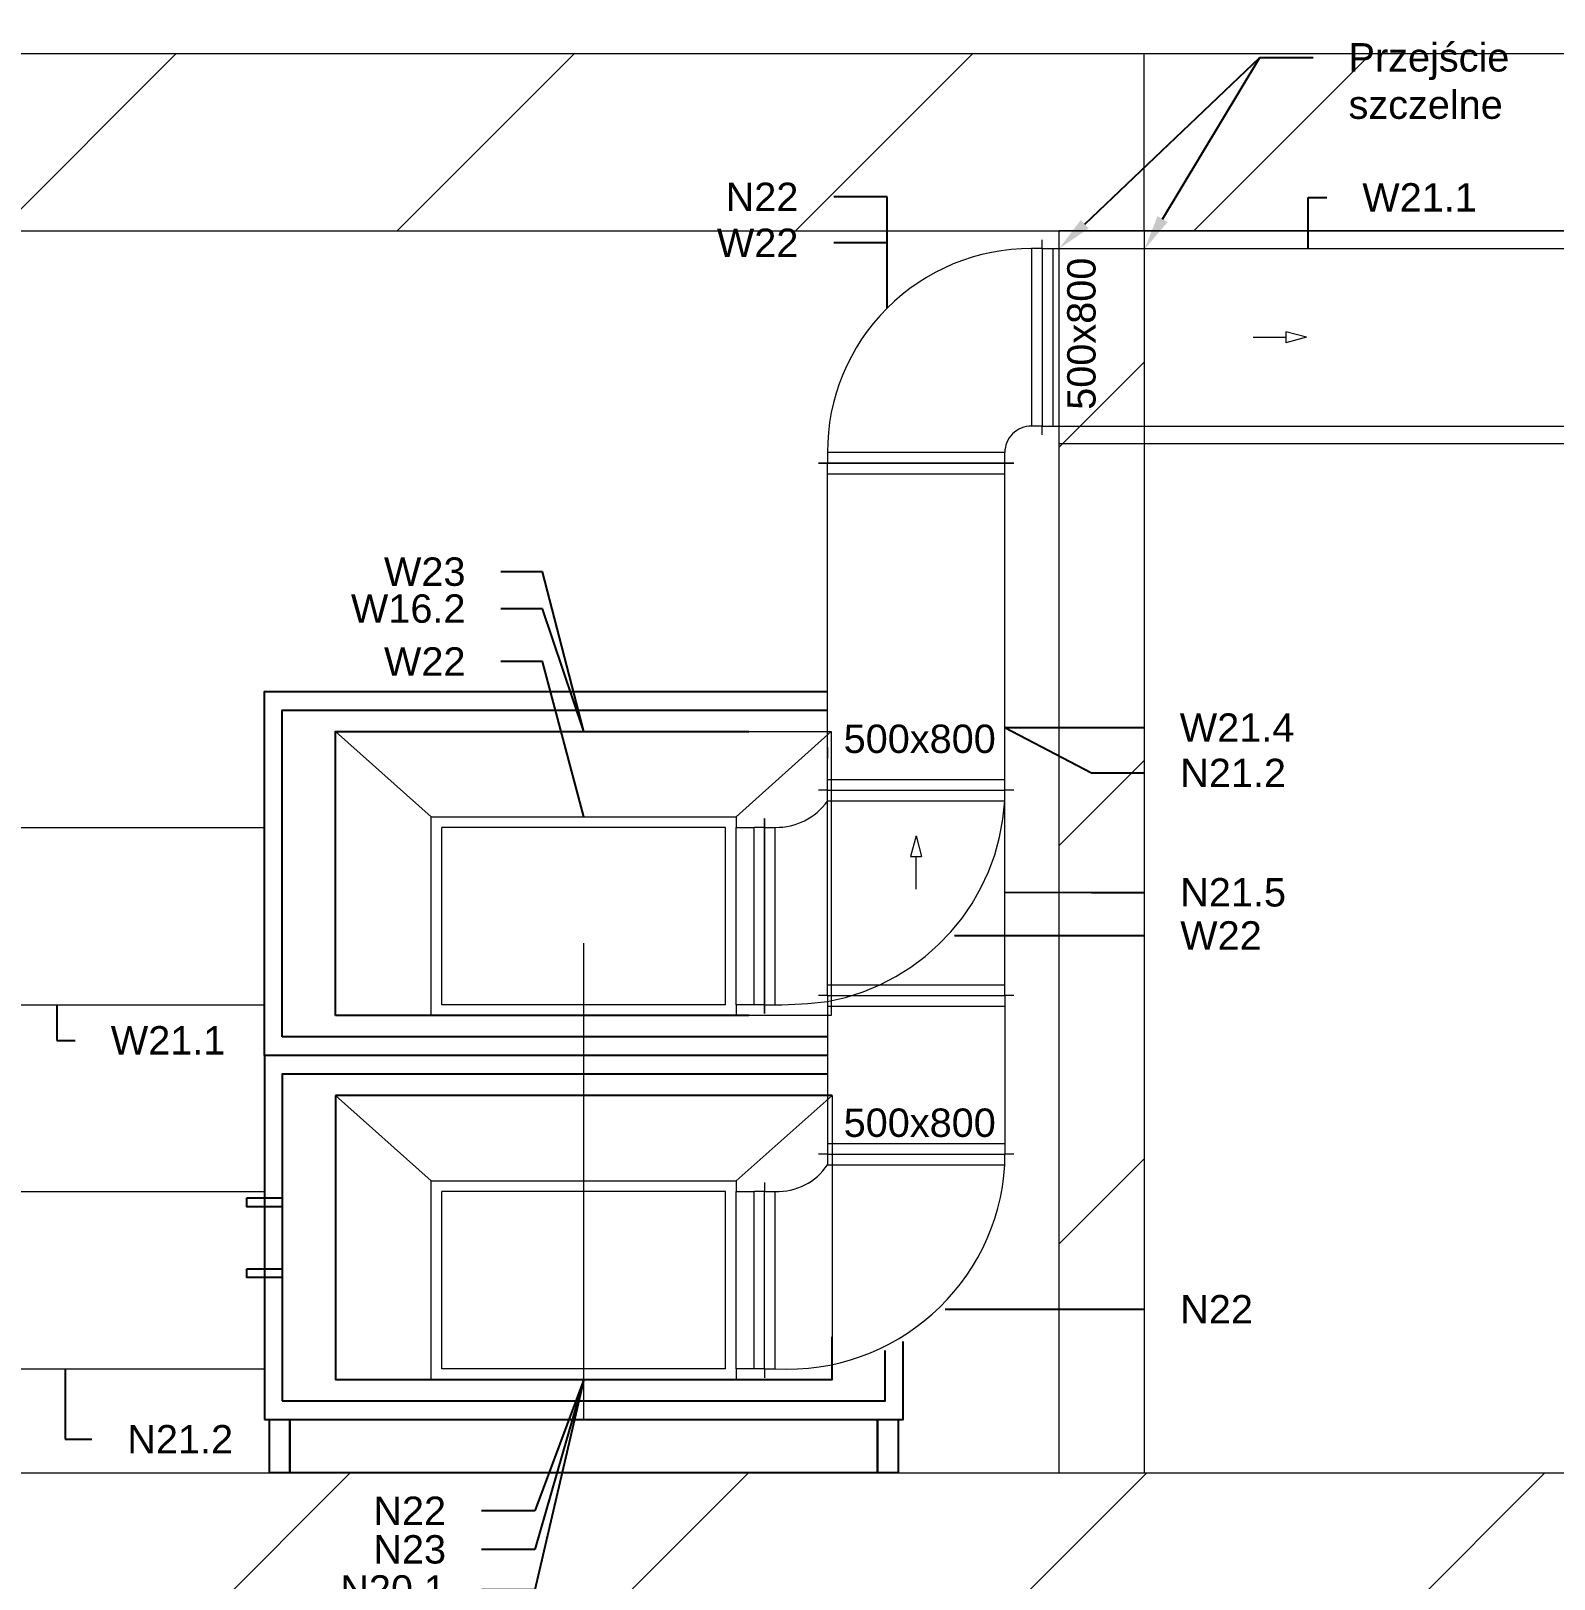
# Model space of a CAD drawing. Header units: millimetres. Extents: x 59762 to 60194, y -87842 to -87548.
# Drawn here: x 60066.226 to 60070.519, y -87744.569 to -87740.206 of the extents above; entities that cross this region are included whole.
import ezdxf
from ezdxf import colors
from ezdxf.entities.mleader import LeaderData, LeaderLine
from ezdxf.math import Vec2, Vec3

# ---------------------------------------------------------------- set-up
doc = ezdxf.new("R2010")
doc.units = ezdxf.units.MM
doc.linetypes.add('ACAD_ISO02W100', pattern=[15, 12, -3])
doc.linetypes.add('JIS_02_1.2', pattern=[2.5, 1.25, -1.25])
for name, color, linetype in [('FLECAD1', 7, 'Continuous'), ('FLECAD2', 7, 'Continuous'), ('FLECAD3', 7, 'Continuous'), ('FLECAD4', 7, 'Continuous')]:
    doc.layers.add(name, color=color, linetype=linetype)
for name, color, linetype, lineweight in [('kanały', 7, 'Continuous', 20), ('nawi. strzałki', 150, 'Continuous', 20), ('wymiary', 7, 'Continuous', 13)]:
    doc.layers.add(name, color=color, linetype=linetype, lineweight=lineweight)
doc.layers.add('osie', color=7, linetype='JIS_02_1.2', lineweight=5, transparency=0.7)
doc.layers.add('podkład', color=7, linetype='Continuous', lineweight=13, transparency=0.7)
doc.styles.add('styl1', font='arial.ttf', dxfattribs={"height": 0.08})

# ---------------------------------------------------------------- blocks, each defined once
blk = doc.blocks.new('_None')

msp = doc.modelspace()

# ---------------------------------------------------------------- hatches: boundary and pattern name
at = {"layer": 'podkład'}
h = msp.add_hatch(dxfattribs=at)
h.set_pattern_fill('ANSI31', color=256, scale=0.25)
h.set_pattern_definition([(45, (57055.1895, -93764.5918), (-0.56126601, 0.56126601), [])])
h.paths.add_polyline_path([(60093.474249, -87740.269497), (60062.774249, -87740.269497), (60062.774249, -87760.769497), (60063.124249, -87760.769497), (60063.124249, -87756.769497), (60093.124249, -87756.769497), (60093.124249, -87760.769497), (60093.474249, -87760.769497)])
h.paths.add_polyline_path([(60063.124249, -87744.769497), (60093.124249, -87744.769497), (60093.124249, -87748.269497), (60063.124249, -87748.269497)], flags=16)
h.paths.add_polyline_path([(60063.124249, -87744.269497), (60063.124249, -87740.769497), (60093.124249, -87740.769497), (60093.124249, -87744.269497)], flags=16)
h.paths.add_polyline_path([(60063.124249, -87748.769497), (60093.124249, -87748.769497), (60093.124249, -87752.269497), (60063.124249, -87752.269497)], flags=16)
h.paths.add_polyline_path([(60063.124249, -87752.769497), (60093.124249, -87752.769497), (60093.124249, -87752.869497), (60093.124249, -87756.269497), (60063.124249, -87756.269497), (60063.124249, -87752.869497)], flags=16)
h.paths.add_polyline_path([(60063.624249, -87753.169497), (60074.124249, -87753.169497), (60074.124249, -87755.669497), (60063.624249, -87755.669497)], flags=0)
h.paths.add_polyline_path([(60082.124249, -87753.169497), (60092.624249, -87753.169497), (60092.624249, -87755.669497), (60082.124249, -87755.669497)], flags=0)
h.paths.add_polyline_path([(60081.364249, -87752.869497), (60081.124249, -87752.869497), (60081.124249, -87756.269497), (60081.364249, -87756.269497)], flags=0)
h.paths.add_polyline_path([(60075.124249, -87752.869497), (60074.884249, -87752.869497), (60074.884249, -87756.269497), (60075.124249, -87756.269497)], flags=0)
h = msp.add_hatch(dxfattribs=at)
h.set_pattern_fill('ANSI31', color=256, scale=0.25)
h.set_pattern_definition([(45, (38.14426, 0), (-0.5612660076, 0.5612660076), [])])
edge = h.paths.add_edge_path()
edge.add_line((60069.124249, -87744.269497), (60069.124249, -87740.769497))
edge.add_line((60069.364249, -87740.769497), (60069.364249, -87744.269497))

# ---------------------------------------------------------------- linework, layer by layer
at = {"layer": 'FLECAD1', "linetype": 'Continuous'}
for points in [[(60066.884249, -87743.093497, 0), (60066.884249, -87742.067497, 0), (60068.471249, -87742.067497, 0)], [(60068.471249, -87743.093497, 0), (60066.884249, -87743.093497, 0), (60066.884249, -87744.119497, 0)], [(60066.884249, -87744.119497, 0), (60068.684249, -87744.119497, 0), (60068.684249, -87743.899434, 0)], [(60066.956249, -87744.269497, 0), (60066.898249, -87744.269497, 0), (60066.898249, -87744.119497, 0), (60066.956249, -87744.119497, 0), (60066.956249, -87744.269497, 0)], [(60068.612249, -87744.269497, 0), (60066.956249, -87744.269497, 0), (60066.956249, -87744.119497, 0), (60068.612249, -87744.119497, 0), (60068.612249, -87744.269497, 0)], [(60068.670249, -87744.269497, 0), (60068.612249, -87744.269497, 0), (60068.612249, -87744.119497, 0), (60068.670249, -87744.119497, 0), (60068.670249, -87744.269497, 0)], [(60068.612249, -87744.119497, 0), (60068.612249, -87744.269497, 0), (60068.612249, -87744.119497, 0), (60068.612249, -87744.119497, 0), (60068.612249, -87744.119497, 0)]]:
    msp.add_polyline3d(points, dxfattribs=at)
at = {"layer": 'FLECAD2', "linetype": 'Continuous'}
for points in [[(60066.934249, -87743.040497, 0), (60066.934249, -87742.120497, 0), (60068.471249, -87742.120497, 0)], [(60066.934249, -87743.040497, 0), (60066.934249, -87742.120497, 0), (60068.471249, -87742.120497, 0)], [(60068.249249, -87742.980497, 0), (60067.084249, -87742.980497, 0)], [(60068.249249, -87742.980497, 0), (60067.084249, -87742.980497, 0)], [(60068.471249, -87743.040497, 0), (60066.934249, -87743.040497, 0)], [(60068.471249, -87743.040497, 0), (60066.934249, -87743.040497, 0)], [(60068.471249, -87743.146497, 0), (60066.934249, -87743.146497, 0), (60066.934249, -87744.066497, 0)], [(60068.471249, -87743.146497, 0), (60066.934249, -87743.146497, 0), (60066.934249, -87744.066497, 0)], [(60066.934249, -87744.066497, 0), (60068.634249, -87744.066497, 0), (60068.634249, -87743.925149, 0)], [(60066.934249, -87744.066497, 0), (60068.634249, -87744.066497, 0), (60068.634249, -87743.925149, 0)]]:
    msp.add_polyline3d(points, dxfattribs=at)
at = {"layer": 'FLECAD3', "linetype": 'Continuous'}
for points in [[(60067.084249, -87742.980497, 0), (60067.084249, -87742.180497, 0), (60068.249249, -87742.180497, 0)], [(60068.484249, -87743.206497, 0), (60067.084249, -87743.206497, 0)], [(60067.084249, -87743.206497, 0), (60067.084249, -87744.006497, 0), (60068.484249, -87744.006497, 0), (60068.484249, -87743.886433, 0)]]:
    msp.add_polyline3d(points, dxfattribs=at)
at = {"layer": 'FLECAD4', "linetype": 'Continuous'}
for points in [[(60066.834249, -87743.494497, 0), (60066.934249, -87743.494497, 0), (60066.934249, -87743.495497, 0), (60066.934249, -87743.496497, 0), (60066.934249, -87743.499497, 0), (60066.934249, -87743.503497, 0), (60066.934249, -87743.506497, 0), (60066.934249, -87743.510497, 0), (60066.934249, -87743.514497, 0), (60066.934249, -87743.517497, 0), (60066.934249, -87743.518497, 0), (60066.934249, -87743.519497, 0), (60066.834249, -87743.519497, 0), (60066.834249, -87743.518497, 0), (60066.834249, -87743.517497, 0), (60066.834249, -87743.514497, 0), (60066.834249, -87743.510497, 0), (60066.834249, -87743.506497, 0), (60066.834249, -87743.503497, 0), (60066.834249, -87743.499497, 0), (60066.834249, -87743.496497, 0), (60066.834249, -87743.495497, 0), (60066.834249, -87743.494497, 0)], [(60066.834249, -87743.519497, 0), (60066.834249, -87743.518497, 0), (60066.834249, -87743.517497, 0), (60066.834249, -87743.514497, 0), (60066.834249, -87743.510497, 0), (60066.834249, -87743.506497, 0), (60066.834249, -87743.503497, 0), (60066.834249, -87743.499497, 0), (60066.834249, -87743.496497, 0), (60066.834249, -87743.495497, 0), (60066.834249, -87743.494497, 0)], [(60066.834249, -87743.519497, 0), (60066.834249, -87743.518497, 0), (60066.834249, -87743.517497, 0), (60066.834249, -87743.514497, 0), (60066.834249, -87743.510497, 0), (60066.834249, -87743.506497, 0), (60066.834249, -87743.503497, 0), (60066.834249, -87743.499497, 0), (60066.834249, -87743.496497, 0), (60066.834249, -87743.495497, 0), (60066.834249, -87743.494497, 0)], [(60066.834249, -87743.519497, 0), (60066.834249, -87743.518497, 0), (60066.834249, -87743.517497, 0), (60066.834249, -87743.514497, 0), (60066.834249, -87743.510497, 0), (60066.834249, -87743.506497, 0), (60066.834249, -87743.503497, 0), (60066.834249, -87743.499497, 0), (60066.834249, -87743.496497, 0), (60066.834249, -87743.495497, 0), (60066.834249, -87743.494497, 0)], [(60066.834249, -87743.519497, 0), (60066.834249, -87743.518497, 0), (60066.834249, -87743.517497, 0), (60066.834249, -87743.514497, 0), (60066.834249, -87743.510497, 0), (60066.834249, -87743.506497, 0), (60066.834249, -87743.503497, 0), (60066.834249, -87743.499497, 0), (60066.834249, -87743.496497, 0), (60066.834249, -87743.495497, 0), (60066.834249, -87743.494497, 0)], [(60066.834249, -87743.519497, 0), (60066.834249, -87743.518497, 0), (60066.834249, -87743.517497, 0), (60066.834249, -87743.514497, 0), (60066.834249, -87743.510497, 0), (60066.834249, -87743.506497, 0), (60066.834249, -87743.503497, 0), (60066.834249, -87743.499497, 0), (60066.834249, -87743.496497, 0), (60066.834249, -87743.495497, 0), (60066.834249, -87743.494497, 0)], [(60066.834249, -87743.519497, 0), (60066.834249, -87743.518497, 0), (60066.834249, -87743.517497, 0), (60066.834249, -87743.514497, 0), (60066.834249, -87743.510497, 0), (60066.834249, -87743.506497, 0), (60066.834249, -87743.503497, 0), (60066.834249, -87743.499497, 0), (60066.834249, -87743.496497, 0), (60066.834249, -87743.495497, 0), (60066.834249, -87743.494497, 0)], [(60066.834249, -87743.519497, 0), (60066.834249, -87743.518497, 0), (60066.834249, -87743.517497, 0), (60066.834249, -87743.514497, 0), (60066.834249, -87743.510497, 0), (60066.834249, -87743.506497, 0), (60066.834249, -87743.503497, 0), (60066.834249, -87743.499497, 0), (60066.834249, -87743.496497, 0), (60066.834249, -87743.495497, 0), (60066.834249, -87743.494497, 0)], [(60066.834249, -87743.519497, 0), (60066.834249, -87743.518497, 0), (60066.834249, -87743.517497, 0), (60066.834249, -87743.514497, 0), (60066.834249, -87743.510497, 0), (60066.834249, -87743.506497, 0), (60066.834249, -87743.503497, 0), (60066.834249, -87743.499497, 0), (60066.834249, -87743.496497, 0), (60066.834249, -87743.495497, 0), (60066.834249, -87743.494497, 0)], [(60066.834249, -87743.519497, 0), (60066.834249, -87743.518497, 0), (60066.834249, -87743.517497, 0), (60066.834249, -87743.514497, 0), (60066.834249, -87743.510497, 0), (60066.834249, -87743.506497, 0), (60066.834249, -87743.503497, 0), (60066.834249, -87743.499497, 0), (60066.834249, -87743.496497, 0), (60066.834249, -87743.495497, 0), (60066.834249, -87743.494497, 0)], [(60066.934249, -87743.494497, 0), (60066.934249, -87743.495497, 0), (60066.934249, -87743.496497, 0), (60066.934249, -87743.499497, 0), (60066.934249, -87743.503497, 0), (60066.934249, -87743.506497, 0), (60066.934249, -87743.510497, 0), (60066.934249, -87743.514497, 0), (60066.934249, -87743.517497, 0), (60066.934249, -87743.518497, 0), (60066.934249, -87743.519497, 0)], [(60066.934249, -87743.494497, 0), (60066.934249, -87743.495497, 0), (60066.934249, -87743.496497, 0), (60066.934249, -87743.499497, 0), (60066.934249, -87743.503497, 0), (60066.934249, -87743.506497, 0), (60066.934249, -87743.510497, 0), (60066.934249, -87743.514497, 0), (60066.934249, -87743.517497, 0), (60066.934249, -87743.518497, 0), (60066.934249, -87743.519497, 0)], [(60066.934249, -87743.494497, 0), (60066.934249, -87743.495497, 0), (60066.934249, -87743.496497, 0), (60066.934249, -87743.499497, 0), (60066.934249, -87743.503497, 0), (60066.934249, -87743.506497, 0), (60066.934249, -87743.510497, 0), (60066.934249, -87743.514497, 0), (60066.934249, -87743.517497, 0), (60066.934249, -87743.518497, 0), (60066.934249, -87743.519497, 0)], [(60066.934249, -87743.494497, 0), (60066.934249, -87743.495497, 0), (60066.934249, -87743.496497, 0), (60066.934249, -87743.499497, 0), (60066.934249, -87743.503497, 0), (60066.934249, -87743.506497, 0), (60066.934249, -87743.510497, 0), (60066.934249, -87743.514497, 0), (60066.934249, -87743.517497, 0), (60066.934249, -87743.518497, 0), (60066.934249, -87743.519497, 0)], [(60066.934249, -87743.494497, 0), (60066.934249, -87743.495497, 0), (60066.934249, -87743.496497, 0), (60066.934249, -87743.499497, 0), (60066.934249, -87743.503497, 0), (60066.934249, -87743.506497, 0), (60066.934249, -87743.510497, 0), (60066.934249, -87743.514497, 0), (60066.934249, -87743.517497, 0), (60066.934249, -87743.518497, 0), (60066.934249, -87743.519497, 0)], [(60066.934249, -87743.494497, 0), (60066.934249, -87743.495497, 0), (60066.934249, -87743.496497, 0), (60066.934249, -87743.499497, 0), (60066.934249, -87743.503497, 0), (60066.934249, -87743.506497, 0), (60066.934249, -87743.510497, 0), (60066.934249, -87743.514497, 0), (60066.934249, -87743.517497, 0), (60066.934249, -87743.518497, 0), (60066.934249, -87743.519497, 0)], [(60066.934249, -87743.494497, 0), (60066.934249, -87743.495497, 0), (60066.934249, -87743.496497, 0), (60066.934249, -87743.499497, 0), (60066.934249, -87743.503497, 0), (60066.934249, -87743.506497, 0), (60066.934249, -87743.510497, 0), (60066.934249, -87743.514497, 0), (60066.934249, -87743.517497, 0), (60066.934249, -87743.518497, 0), (60066.934249, -87743.519497, 0)], [(60066.934249, -87743.494497, 0), (60066.934249, -87743.495497, 0), (60066.934249, -87743.496497, 0), (60066.934249, -87743.499497, 0), (60066.934249, -87743.503497, 0), (60066.934249, -87743.506497, 0), (60066.934249, -87743.510497, 0), (60066.934249, -87743.514497, 0), (60066.934249, -87743.517497, 0), (60066.934249, -87743.518497, 0), (60066.934249, -87743.519497, 0)], [(60066.934249, -87743.494497, 0), (60066.934249, -87743.495497, 0), (60066.934249, -87743.496497, 0), (60066.934249, -87743.499497, 0), (60066.934249, -87743.503497, 0), (60066.934249, -87743.506497, 0), (60066.934249, -87743.510497, 0), (60066.934249, -87743.514497, 0), (60066.934249, -87743.517497, 0), (60066.934249, -87743.518497, 0), (60066.934249, -87743.519497, 0)], [(60066.834249, -87743.694497, 0), (60066.934249, -87743.694497, 0), (60066.934249, -87743.695497, 0), (60066.934249, -87743.696497, 0), (60066.934249, -87743.699497, 0), (60066.934249, -87743.703497, 0), (60066.934249, -87743.706497, 0), (60066.934249, -87743.710497, 0), (60066.934249, -87743.714497, 0), (60066.934249, -87743.717497, 0), (60066.934249, -87743.718497, 0), (60066.934249, -87743.719497, 0), (60066.834249, -87743.719497, 0), (60066.834249, -87743.718497, 0), (60066.834249, -87743.717497, 0), (60066.834249, -87743.714497, 0), (60066.834249, -87743.710497, 0), (60066.834249, -87743.706497, 0), (60066.834249, -87743.703497, 0), (60066.834249, -87743.699497, 0), (60066.834249, -87743.696497, 0), (60066.834249, -87743.695497, 0), (60066.834249, -87743.694497, 0)], [(60066.834249, -87743.719497, 0), (60066.834249, -87743.718497, 0), (60066.834249, -87743.717497, 0), (60066.834249, -87743.714497, 0), (60066.834249, -87743.710497, 0), (60066.834249, -87743.706497, 0), (60066.834249, -87743.703497, 0), (60066.834249, -87743.699497, 0), (60066.834249, -87743.696497, 0), (60066.834249, -87743.695497, 0), (60066.834249, -87743.694497, 0)], [(60066.834249, -87743.719497, 0), (60066.834249, -87743.718497, 0), (60066.834249, -87743.717497, 0), (60066.834249, -87743.714497, 0), (60066.834249, -87743.710497, 0), (60066.834249, -87743.706497, 0), (60066.834249, -87743.703497, 0), (60066.834249, -87743.699497, 0), (60066.834249, -87743.696497, 0), (60066.834249, -87743.695497, 0), (60066.834249, -87743.694497, 0)], [(60066.834249, -87743.719497, 0), (60066.834249, -87743.718497, 0), (60066.834249, -87743.717497, 0), (60066.834249, -87743.714497, 0), (60066.834249, -87743.710497, 0), (60066.834249, -87743.706497, 0), (60066.834249, -87743.703497, 0), (60066.834249, -87743.699497, 0), (60066.834249, -87743.696497, 0), (60066.834249, -87743.695497, 0), (60066.834249, -87743.694497, 0)], [(60066.834249, -87743.719497, 0), (60066.834249, -87743.718497, 0), (60066.834249, -87743.717497, 0), (60066.834249, -87743.714497, 0), (60066.834249, -87743.710497, 0), (60066.834249, -87743.706497, 0), (60066.834249, -87743.703497, 0), (60066.834249, -87743.699497, 0), (60066.834249, -87743.696497, 0), (60066.834249, -87743.695497, 0), (60066.834249, -87743.694497, 0)], [(60066.834249, -87743.719497, 0), (60066.834249, -87743.718497, 0), (60066.834249, -87743.717497, 0), (60066.834249, -87743.714497, 0), (60066.834249, -87743.710497, 0), (60066.834249, -87743.706497, 0), (60066.834249, -87743.703497, 0), (60066.834249, -87743.699497, 0), (60066.834249, -87743.696497, 0), (60066.834249, -87743.695497, 0), (60066.834249, -87743.694497, 0)], [(60066.834249, -87743.719497, 0), (60066.834249, -87743.718497, 0), (60066.834249, -87743.717497, 0), (60066.834249, -87743.714497, 0), (60066.834249, -87743.710497, 0), (60066.834249, -87743.706497, 0), (60066.834249, -87743.703497, 0), (60066.834249, -87743.699497, 0), (60066.834249, -87743.696497, 0), (60066.834249, -87743.695497, 0), (60066.834249, -87743.694497, 0)], [(60066.834249, -87743.719497, 0), (60066.834249, -87743.718497, 0), (60066.834249, -87743.717497, 0), (60066.834249, -87743.714497, 0), (60066.834249, -87743.710497, 0), (60066.834249, -87743.706497, 0), (60066.834249, -87743.703497, 0), (60066.834249, -87743.699497, 0), (60066.834249, -87743.696497, 0), (60066.834249, -87743.695497, 0), (60066.834249, -87743.694497, 0)], [(60066.834249, -87743.719497, 0), (60066.834249, -87743.718497, 0), (60066.834249, -87743.717497, 0), (60066.834249, -87743.714497, 0), (60066.834249, -87743.710497, 0), (60066.834249, -87743.706497, 0), (60066.834249, -87743.703497, 0), (60066.834249, -87743.699497, 0), (60066.834249, -87743.696497, 0), (60066.834249, -87743.695497, 0), (60066.834249, -87743.694497, 0)], [(60066.834249, -87743.719497, 0), (60066.834249, -87743.718497, 0), (60066.834249, -87743.717497, 0), (60066.834249, -87743.714497, 0), (60066.834249, -87743.710497, 0), (60066.834249, -87743.706497, 0), (60066.834249, -87743.703497, 0), (60066.834249, -87743.699497, 0), (60066.834249, -87743.696497, 0), (60066.834249, -87743.695497, 0), (60066.834249, -87743.694497, 0)], [(60066.934249, -87743.694497, 0), (60066.934249, -87743.695497, 0), (60066.934249, -87743.696497, 0), (60066.934249, -87743.699497, 0), (60066.934249, -87743.703497, 0), (60066.934249, -87743.706497, 0), (60066.934249, -87743.710497, 0), (60066.934249, -87743.714497, 0), (60066.934249, -87743.717497, 0), (60066.934249, -87743.718497, 0), (60066.934249, -87743.719497, 0)], [(60066.934249, -87743.694497, 0), (60066.934249, -87743.695497, 0), (60066.934249, -87743.696497, 0), (60066.934249, -87743.699497, 0), (60066.934249, -87743.703497, 0), (60066.934249, -87743.706497, 0), (60066.934249, -87743.710497, 0), (60066.934249, -87743.714497, 0), (60066.934249, -87743.717497, 0), (60066.934249, -87743.718497, 0), (60066.934249, -87743.719497, 0)], [(60066.934249, -87743.694497, 0), (60066.934249, -87743.695497, 0), (60066.934249, -87743.696497, 0), (60066.934249, -87743.699497, 0), (60066.934249, -87743.703497, 0), (60066.934249, -87743.706497, 0), (60066.934249, -87743.710497, 0), (60066.934249, -87743.714497, 0), (60066.934249, -87743.717497, 0), (60066.934249, -87743.718497, 0), (60066.934249, -87743.719497, 0)], [(60066.934249, -87743.694497, 0), (60066.934249, -87743.695497, 0), (60066.934249, -87743.696497, 0), (60066.934249, -87743.699497, 0), (60066.934249, -87743.703497, 0), (60066.934249, -87743.706497, 0), (60066.934249, -87743.710497, 0), (60066.934249, -87743.714497, 0), (60066.934249, -87743.717497, 0), (60066.934249, -87743.718497, 0), (60066.934249, -87743.719497, 0)], [(60066.934249, -87743.694497, 0), (60066.934249, -87743.695497, 0), (60066.934249, -87743.696497, 0), (60066.934249, -87743.699497, 0), (60066.934249, -87743.703497, 0), (60066.934249, -87743.706497, 0), (60066.934249, -87743.710497, 0), (60066.934249, -87743.714497, 0), (60066.934249, -87743.717497, 0), (60066.934249, -87743.718497, 0), (60066.934249, -87743.719497, 0)], [(60066.934249, -87743.694497, 0), (60066.934249, -87743.695497, 0), (60066.934249, -87743.696497, 0), (60066.934249, -87743.699497, 0), (60066.934249, -87743.703497, 0), (60066.934249, -87743.706497, 0), (60066.934249, -87743.710497, 0), (60066.934249, -87743.714497, 0), (60066.934249, -87743.717497, 0), (60066.934249, -87743.718497, 0), (60066.934249, -87743.719497, 0)], [(60066.934249, -87743.694497, 0), (60066.934249, -87743.695497, 0), (60066.934249, -87743.696497, 0), (60066.934249, -87743.699497, 0), (60066.934249, -87743.703497, 0), (60066.934249, -87743.706497, 0), (60066.934249, -87743.710497, 0), (60066.934249, -87743.714497, 0), (60066.934249, -87743.717497, 0), (60066.934249, -87743.718497, 0), (60066.934249, -87743.719497, 0)], [(60066.934249, -87743.694497, 0), (60066.934249, -87743.695497, 0), (60066.934249, -87743.696497, 0), (60066.934249, -87743.699497, 0), (60066.934249, -87743.703497, 0), (60066.934249, -87743.706497, 0), (60066.934249, -87743.710497, 0), (60066.934249, -87743.714497, 0), (60066.934249, -87743.717497, 0), (60066.934249, -87743.718497, 0), (60066.934249, -87743.719497, 0)], [(60066.934249, -87743.694497, 0), (60066.934249, -87743.695497, 0), (60066.934249, -87743.696497, 0), (60066.934249, -87743.699497, 0), (60066.934249, -87743.703497, 0), (60066.934249, -87743.706497, 0), (60066.934249, -87743.710497, 0), (60066.934249, -87743.714497, 0), (60066.934249, -87743.717497, 0), (60066.934249, -87743.718497, 0), (60066.934249, -87743.719497, 0)]]:
    msp.add_polyline3d(points, dxfattribs=at)
at = {"layer": 'kanały', "ltscale": 20}
for p, q in [((60069.046249, -87740.819497), (60069.046249, -87741.319497)), ((60069.076249, -87740.819497), (60069.046249, -87740.819497)), ((60069.076249, -87740.819497), (60069.076249, -87740.794497)), ((60069.076249, -87740.819497), (60069.076249, -87740.794497)), ((60069.076249, -87740.819497), (60070.576249, -87740.819497)), ((60069.076249, -87740.819497), (60069.076249, -87741.319497)), ((60069.076249, -87740.819497), (60069.076249, -87741.319497)), ((60069.106249, -87740.819497), (60069.106249, -87741.319497)), ((60069.076249, -87741.319497), (60069.046249, -87741.319497)), ((60069.076249, -87741.319497), (60070.576249, -87741.319497)), ((60069.076249, -87741.344497), (60069.076249, -87741.319497)), ((60069.076249, -87741.344497), (60069.076249, -87741.319497)), ((60068.446249, -87741.424497), (60068.471249, -87741.424497)), ((60068.471249, -87741.424497), (60068.446249, -87741.424497)), ((60068.971249, -87741.394497), (60068.471249, -87741.394497)), ((60068.471249, -87741.394497), (60068.471249, -87741.424497)), ((60068.971249, -87741.424497), (60068.471249, -87741.424497)), ((60068.471249, -87742.924497), (60068.471249, -87741.424497)), ((60068.471249, -87741.424497), (60068.971249, -87741.424497)), ((60068.971249, -87741.424497), (60068.971249, -87741.394497)), ((60068.971249, -87741.424497), (60068.996249, -87741.424497)), ((60068.971249, -87742.924497), (60068.971249, -87741.424497)), ((60068.996249, -87741.424497), (60068.971249, -87741.424497)), ((60068.471249, -87741.454497), (60068.971249, -87741.454497)), ((60068.471249, -87742.225497), (60068.471249, -87742.255497)), ((60068.971249, -87742.255497), (60068.971249, -87742.225497)), ((60068.471249, -87742.345497), (60068.446249, -87742.345497)), ((60068.996249, -87742.345497), (60068.971249, -87742.345497)), ((60067.354249, -87742.980497), (60067.354249, -87742.420497)), ((60067.354249, -87742.420497), (60068.214249, -87742.420497)), ((60068.214249, -87742.420497), (60068.214249, -87742.450497)), ((60068.294249, -87742.450497), (60068.294249, -87742.425497)), ((60068.294249, -87742.425497), (60068.294249, -87742.450497)), ((60065.724749, -87742.450497), (60066.884249, -87742.450497)), ((60068.184249, -87742.450497), (60067.384249, -87742.450497)), ((60067.384249, -87742.950497), (60067.384249, -87742.450497)), ((60068.184249, -87742.950497), (60068.184249, -87742.450497)), ((60068.214249, -87742.950497), (60068.214249, -87742.450497)), ((60068.214249, -87742.450497), (60068.264249, -87742.450497)), ((60068.294249, -87742.450497), (60068.264249, -87742.450497)), ((60068.264249, -87742.950497), (60068.264249, -87742.450497)), ((60068.294249, -87742.450497), (60068.324249, -87742.450497)), ((60068.294249, -87742.450497), (60068.294249, -87742.950497)), ((60068.294249, -87742.950497), (60068.294249, -87742.450497)), ((60068.324249, -87742.950497), (60068.324249, -87742.450497)), ((60068.471249, -87742.894497), (60068.971249, -87742.894497)), ((60065.724749, -87742.950497), (60066.884249, -87742.950497)), ((60068.184249, -87742.950497), (60067.384249, -87742.950497)), ((60068.264249, -87742.950497), (60068.214249, -87742.950497)), ((60068.214249, -87742.950497), (60068.214249, -87742.980497)), ((60068.294249, -87742.950497), (60068.264249, -87742.950497)), ((60068.294249, -87742.950497), (60068.324249, -87742.950497)), ((60068.294249, -87742.950497), (60068.294249, -87742.975497)), ((60068.294249, -87742.975497), (60068.294249, -87742.950497)), ((60068.294249, -87742.950497), (60068.294249, -87742.975497)), ((60068.471249, -87742.924497), (60068.446249, -87742.924497)), ((60068.471249, -87742.924497), (60068.446249, -87742.924497)), ((60068.471249, -87742.924497), (60068.971249, -87742.924497)), ((60068.471249, -87742.924497), (60068.971249, -87742.924497)), ((60068.471249, -87742.954497), (60068.971249, -87742.954497)), ((60068.996249, -87742.924497), (60068.971249, -87742.924497)), ((60068.996249, -87742.924497), (60068.971249, -87742.924497)), ((60068.214249, -87742.980497), (60067.354249, -87742.980497)), ((60068.471249, -87743.341497), (60068.971249, -87743.341497)), ((60068.471249, -87743.371497), (60068.446249, -87743.371497)), ((60068.471249, -87743.371497), (60068.446249, -87743.371497)), ((60068.471249, -87743.371497), (60068.971249, -87743.371497)), ((60068.471249, -87743.371497), (60068.471249, -87743.401497)), ((60068.471249, -87743.371497), (60068.971249, -87743.371497)), ((60068.996249, -87743.371497), (60068.971249, -87743.371497)), ((60068.971249, -87743.401497), (60068.971249, -87743.371497)), ((60068.996249, -87743.371497), (60068.971249, -87743.371497)), ((60068.471249, -87743.401497), (60068.971249, -87743.401497)), ((60065.724749, -87743.476497), (60066.884249, -87743.476497)), ((60066.934249, -87743.476497), (60066.934249, -87743.976497)), ((60067.354249, -87744.006497), (60067.354249, -87743.446497)), ((60067.354249, -87743.446497), (60068.214249, -87743.446497)), ((60068.184249, -87743.476497), (60067.384249, -87743.476497)), ((60067.384249, -87743.976497), (60067.384249, -87743.476497)), ((60068.184249, -87743.976497), (60068.184249, -87743.476497)), ((60068.214249, -87743.446497), (60068.214249, -87743.476497)), ((60068.214249, -87743.976497), (60068.214249, -87743.476497)), ((60068.214249, -87743.476497), (60068.264249, -87743.476497)), ((60068.294249, -87743.476497), (60068.264249, -87743.476497)), ((60068.264249, -87743.976497), (60068.264249, -87743.476497)), ((60068.294249, -87743.451497), (60068.294249, -87743.476497)), ((60068.294249, -87743.451497), (60068.294249, -87743.476497)), ((60068.294249, -87743.476497), (60068.324249, -87743.476497)), ((60068.294249, -87743.976497), (60068.294249, -87743.476497)), ((60068.294249, -87743.976497), (60068.294249, -87743.476497)), ((60068.324249, -87743.976497), (60068.324249, -87743.476497)), ((60065.724749, -87743.976497), (60066.884249, -87743.976497)), ((60066.934249, -87744.001497), (60066.934249, -87743.976497)), ((60068.214249, -87744.006497), (60067.354249, -87744.006497)), ((60068.184249, -87743.976497), (60067.384249, -87743.976497)), ((60068.264249, -87743.976497), (60068.214249, -87743.976497)), ((60068.214249, -87743.976497), (60068.214249, -87744.006497)), ((60068.294249, -87743.976497), (60068.264249, -87743.976497)), ((60068.294249, -87743.976497), (60068.324249, -87743.976497)), ((60068.294249, -87743.976497), (60068.294249, -87744.001497)), ((60068.294249, -87743.976497), (60068.294249, -87744.001497))]:
    msp.add_line(p, q, dxfattribs=at)
at = {"layer": 'kanały'}
for p, q in [((60067.084249, -87742.180497), (60067.354249, -87742.420497)), ((60068.481839, -87742.180497), (60068.214249, -87742.420497)), ((60067.784249, -87744.119497), (60067.784249, -87742.777186)), ((60068.471249, -87742.924497), (60068.471249, -87743.371497)), ((60068.971249, -87742.924497), (60068.971249, -87743.371497)), ((60067.084249, -87743.206497), (60067.354249, -87743.446497)), ((60068.484249, -87743.206497), (60068.214249, -87743.446497))]:
    msp.add_line(p, q, dxfattribs=at)
at = {"layer": 'kanały', "linetype": 'ACAD_ISO02W100', "ltscale": 0.09}
for p, q in [((60068.249249, -87742.180497), (60068.481839, -87742.180497)), ((60068.481839, -87742.180497), (60068.481839, -87742.980497)), ((60068.471249, -87742.315497), (60068.971249, -87742.315497)), ((60068.471249, -87742.345497), (60068.971249, -87742.345497)), ((60068.471249, -87742.375497), (60068.971249, -87742.375497)), ((60068.481839, -87742.980497), (60068.249249, -87742.980497)), ((60068.484249, -87743.206497), (60068.484249, -87743.886433))]:
    msp.add_line(p, q, dxfattribs=at)
at = {"layer": 'kanały', "ltscale": 20}
for centre, radius, start, end in [((60069.0448, -87741.393048), 0.573552, 89.855207, 180.144793), ((60068.358828, -87743.363899), 0.613574, 266.76928, 356.486804)]:
    msp.add_arc(centre, radius, start, end, dxfattribs=at)
at = {"layer": 'kanały'}
for centre, radius, start, end in [((60069.046237, -87741.394485), 0.074988, 89.990537, 180.009463), ((60068.327664, -87742.273923), 0.176607, 268.892042, 324.392098), ((60068.322586, -87741.722436), 1.228063, 270.077593, 276.952993), ((60068.331023, -87743.308215), 0.168419, 267.694768, 326.366953)]:
    msp.add_arc(centre, radius, start, end, dxfattribs=at)
at = {"layer": 'kanały', "linetype": 'ACAD_ISO02W100', "ltscale": 0.09}
msp.add_arc((60068.36051, -87742.339792), 0.611781, 280.4286, 356.654099, dxfattribs=at)
at = {"layer": 'nawi. strzałki', "color": 7, "ltscale": 20}
for p, q in [((60069.671402, -87741.069497), (60069.763446, -87741.069497)), ((60069.821402, -87741.069497), (60069.763446, -87741.053968)), ((60069.763446, -87741.053968), (60069.763446, -87741.085027)), ((60069.821402, -87741.069497), (60069.763446, -87741.085027)), ((60068.721249, -87742.474267), (60068.70572, -87742.532222)), ((60068.721249, -87742.474267), (60068.736778, -87742.532222)), ((60068.70572, -87742.532222), (60068.736778, -87742.532222)), ((60068.721249, -87742.624267), (60068.721249, -87742.532222))]:
    msp.add_line(p, q, dxfattribs=at)
at = {"layer": 'osie', "ltscale": 20}
msp.add_line((60060.274249, -87740.769497), (60095.274249, -87740.769497), dxfattribs=at)
at = {"layer": 'podkład'}
for p, q in [((60062.774249, -87740.269497), (60093.474249, -87740.269497)), ((60069.364249, -87740.769497), (60069.364249, -87740.269497)), ((60063.124249, -87740.769497), (60093.124249, -87740.769497)), ((60069.124249, -87744.269497), (60069.124249, -87740.769497)), ((60069.364249, -87740.769497), (60069.364249, -87744.269497)), ((60063.124249, -87744.269497), (60093.124249, -87744.269497))]:
    msp.add_line(p, q, dxfattribs=at)
at = {"layer": 'podkład', "ltscale": 20}
for p, q in [((60075.124249, -87740.769497), (60069.124249, -87740.769497)), ((60075.124249, -87741.369497), (60069.124249, -87741.369497))]:
    msp.add_line(p, q, dxfattribs=at)

# ---------------------------------------------------------------- texts
at = {"layer": 'wymiary', "ltscale": 20, "char_height": 0.08, "attachment_point": 1, "style": 'styl1'}
for insert, rotation in [((60069.146937, -87741.273808), 90), ((60068.516938, -87742.160923), 360), ((60068.516938, -87743.242859), 360)]:
    msp.add_mtext_dynamic_manual_height_columns('500x800', width=0.44264358, gutter_width=1, heights=[0], dxfattribs=dict(at, insert=insert, rotation=rotation))

# ---------------------------------------------------------------- leaders
at = {"layer": 'wymiary'}
ml = msp.add_multileader_mtext('Standard', dxfattribs=at)
ml.set_content('', color=256, style='styl1')
ml.set_leader_properties()
ml.build(insert=Vec2(0, 0))
ml.multileader.update_dxf_attribs({"dogleg_length": 0.15, "arrow_head_size": 0.1})
ctx = ml.context
ctx.base_point, ctx.char_height, ctx.arrow_head_size, ctx.landing_gap_size, ctx.plane_origin = Vec3(60069.839993, -87740.281186), 0.15, 0.1, 0.1, Vec3(60069.364249, -87740.852082)
notes = []
notes.append((ctx, [(1, (1, 1, 0), (60069.689993, -87740.281186), (1, 0), 0.15, [(0, [(60069.364249, -87740.822082)], 0, [])])]))
ctx.mtext.insert, ctx.mtext.flow_direction = Vec3(60069.939993, -87740.206186), 5
ml = msp.add_multileader_mtext('Standard', dxfattribs=at)
ml.set_content('Przejście szczelne', color=256, style='styl1')
ml.set_leader_properties()
ml.build(insert=Vec2(0, 0))
ml.multileader.update_dxf_attribs({"dogleg_length": 0.15, "arrow_head_size": 0.1})
ctx = ml.context
ctx.base_point, ctx.char_height, ctx.arrow_head_size, ctx.landing_gap_size, ctx.plane_origin = Vec3(60069.839993, -87740.281186), 0.08, 0.1, 0.1, Vec3(60070.164249, -87740.852082)
notes.append((ctx, [(1, (1, 1, 0), (60069.689993, -87740.281186), (1, 0), 0.15, [(0, [(60069.124249, -87740.819497)], 0, [])])]))
ctx.mtext.insert, ctx.mtext.width, ctx.mtext.flow_direction = Vec3(60069.939993, -87740.240532), 0.51353508, 5
ml = msp.add_multileader_mtext('Standard', dxfattribs=at)
ml.set_content('N22', color=256, style='styl1')
ml.set_leader_properties()
ml.set_arrow_properties(name='NONE')
ml.build(insert=Vec2(0, 0))
ml.multileader.update_dxf_attribs({"dogleg_length": 0.15, "arrow_head_size": 0.1})
ctx = ml.context
ctx.base_point, ctx.char_height, ctx.arrow_head_size, ctx.landing_gap_size, ctx.plane_origin = Vec3(60068.098623, -87740.673765), 0.08, 0.1, 0.1, Vec3(60068.534814, -87741.56025)
ctx.text_align_type = 2
notes.append((ctx, [(0, (1, 1, 0), (60068.639237, -87740.673765), (-1, 0), 0.15, [(0, [(60068.639237, -87740.987485)], 0, [])])]))
ctx.mtext.insert, ctx.mtext.width, ctx.mtext.alignment, ctx.mtext.flow_direction = Vec3(60068.389237, -87740.633765), 0.51353508, 3, 5
ml = msp.add_multileader_mtext('Standard', dxfattribs=at)
ml.set_content('W21.1', color=256, style='styl1')
ml.set_leader_properties()
ml.set_arrow_properties(name='NONE')
ml.build(insert=Vec2(0, 0))
ml.multileader.update_dxf_attribs({"dogleg_length": 0.15, "arrow_head_size": 0.1})
ctx = ml.context
ctx.base_point, ctx.char_height, ctx.arrow_head_size, ctx.landing_gap_size, ctx.plane_origin = Vec3(60069.878657, -87740.67516), 0.08, 0.1, 0.1, Vec3(60069.930672, -87741.392263)
notes.append((ctx, [(0, (1, 1, 0), (60069.826249, -87740.67516), (1, 0), 0.052408, [(0, [(60069.826249, -87740.819497)], 0, [])])]))
ctx.mtext.insert, ctx.mtext.width, ctx.mtext.flow_direction = Vec3(60069.978657, -87740.63516), 0.51353508, 5
ml = msp.add_multileader_mtext('Standard', dxfattribs=at)
ml.set_content('W22', color=256, style='styl1')
ml.set_leader_properties()
ml.set_arrow_properties(name='NONE')
ml.build(insert=Vec2(0, 0))
ml.multileader.update_dxf_attribs({"dogleg_length": 0.15, "arrow_head_size": 0.1})
ctx = ml.context
ctx.base_point, ctx.char_height, ctx.arrow_head_size, ctx.landing_gap_size, ctx.plane_origin = Vec3(60068.066699, -87740.803182), 0.08, 0.1, 0.1, Vec3(60068.743659, -87741.56025)
ctx.text_align_type = 2
notes.append((ctx, [(1, (1, 1, 0), (60068.639237, -87740.803182), (-1, 0), 0.15, [(0, [(60068.639237, -87740.987485)], 0, [])])]))
ctx.mtext.insert, ctx.mtext.width, ctx.mtext.alignment, ctx.mtext.flow_direction = Vec3(60068.389237, -87740.763182), 0.51353508, 3, 5
ml = msp.add_multileader_mtext('Standard', dxfattribs=at)
ml.set_content('W23', color=256, style='styl1')
ml.set_leader_properties()
ml.set_arrow_properties(name='NONE')
ml.build(insert=Vec2(0, 0))
ml.multileader.update_dxf_attribs({"dogleg_length": 0.15, "arrow_head_size": 0.1})
ctx = ml.context
ctx.base_point, ctx.char_height, ctx.arrow_head_size, ctx.landing_gap_size, ctx.plane_origin = Vec3(60067.127657, -87741.730612), 0.08, 0.1, 0.1, Vec3(60067.926172, -87742.478263)
ctx.text_align_type = 2
notes.append((ctx, [(1, (1, 1, 0), (60067.667769, -87741.730612), (-1, 0), 0.116756, [(0, [(60067.784249, -87742.180497)], 0, [])])]))
ctx.mtext.insert, ctx.mtext.width, ctx.mtext.alignment, ctx.mtext.flow_direction = Vec3(60067.451013, -87741.689902), 0.51353508, 3, 5
ml = msp.add_multileader_mtext('Standard', dxfattribs=at)
ml.set_content('W16.2', color=256, style='styl1')
ml.set_leader_properties()
ml.set_arrow_properties(name='NONE')
ml.build(insert=Vec2(0, 0))
ml.multileader.update_dxf_attribs({"dogleg_length": 0.15, "arrow_head_size": 0.1})
ctx = ml.context
ctx.base_point, ctx.char_height, ctx.arrow_head_size, ctx.landing_gap_size, ctx.plane_origin = Vec3(60067.035269, -87741.83456), 0.08, 0.1, 0.1, Vec3(60067.771172, -87742.753263)
ctx.text_align_type = 2
notes.append((ctx, [(1, (1, 1, 0), (60067.667631, -87741.83456), (-1, 0), 0.116618, [(0, [(60067.784249, -87742.180497)], 0, [])])]))
ctx.mtext.insert, ctx.mtext.width, ctx.mtext.alignment, ctx.mtext.flow_direction = Vec3(60067.451013, -87741.793878), 0.51353508, 3, 5
ml = msp.add_multileader_mtext('Standard', dxfattribs=at)
ml.set_content('W22', color=256, style='styl1')
ml.set_leader_properties()
ml.set_arrow_properties(name='NONE')
ml.build(insert=Vec2(0, 0))
ml.multileader.update_dxf_attribs({"dogleg_length": 0.15, "arrow_head_size": 0.1})
ctx = ml.context
ctx.base_point, ctx.char_height, ctx.arrow_head_size, ctx.landing_gap_size, ctx.plane_origin = Vec3(60067.128475, -87741.983079), 0.08, 0.1, 0.1, Vec3(60066.482344, -87742.502167)
ctx.text_align_type = 2
notes.append((ctx, [(1, (1, 1, 0), (60067.667631, -87741.983079), (-1, 0), 0.116618, [(0, [(60067.784249, -87742.420497)], 0, [])])]))
ctx.mtext.insert, ctx.mtext.width, ctx.mtext.alignment, ctx.mtext.flow_direction = Vec3(60067.451013, -87741.943079), 0.51353508, 3, 5
ml = msp.add_multileader_mtext('Standard', dxfattribs=at)
ml.set_content('W21.4', color=256, style='styl1')
ml.set_leader_properties()
ml.set_arrow_properties(name='NONE')
ml.build(insert=Vec2(0, 0))
ml.multileader.update_dxf_attribs({"dogleg_length": 0.15, "arrow_head_size": 0.1})
ctx = ml.context
ctx.base_point, ctx.char_height, ctx.arrow_head_size, ctx.landing_gap_size, ctx.plane_origin = Vec3(60069.364249, -87742.169429), 0.08, 0.1, 0.1, Vec3(60069.075672, -87742.742194)
notes.append((ctx, [(0, (1, 1, 0), (60069.21553, -87742.169429), (1, 0), 0.148719, [(0, [(60068.971249, -87742.169429)], 0, [])])]))
ctx.mtext.insert, ctx.mtext.width, ctx.mtext.flow_direction = Vec3(60069.464249, -87742.129429), 0.51353508, 5
ml = msp.add_multileader_mtext('Standard', dxfattribs=at)
ml.set_content('N21.2', color=256, style='styl1')
ml.set_leader_properties()
ml.set_arrow_properties(name='NONE')
ml.build(insert=Vec2(0, 0))
ml.multileader.update_dxf_attribs({"dogleg_length": 0.15, "arrow_head_size": 0.1})
ctx = ml.context
ctx.base_point, ctx.char_height, ctx.arrow_head_size, ctx.landing_gap_size, ctx.plane_origin = Vec3(60069.36553, -87742.29722), 0.08, 0.1, 0.1, Vec3(60069.721826, -87741.892263)
notes.append((ctx, [(1, (1, 1, 0), (60069.21553, -87742.29722), (1, 0), 0.15, [(0, [(60068.971249, -87742.169429)], 0, [])])]))
ctx.mtext.insert, ctx.mtext.width, ctx.mtext.flow_direction = Vec3(60069.46553, -87742.25722), 0.51353508, 5
ml = msp.add_multileader_mtext('Standard', dxfattribs=at)
ml.set_content('N21.5', color=256, style='styl1')
ml.set_leader_properties()
ml.set_arrow_properties(name='NONE')
ml.build(insert=Vec2(0, 0))
ml.multileader.update_dxf_attribs({"dogleg_length": 0.15, "arrow_head_size": 0.1})
ctx = ml.context
ctx.base_point, ctx.char_height, ctx.arrow_head_size, ctx.landing_gap_size, ctx.plane_origin = Vec3(60069.36553, -87742.634248), 0.08, 0.1, 0.1, Vec3(60068.866826, -87743.2062)
notes.append((ctx, [(1, (1, 1, 0), (60069.21553, -87742.634248), (1, 0), 0.15, [(0, [(60068.971249, -87742.633435)], 0, [])])]))
ctx.mtext.insert, ctx.mtext.width, ctx.mtext.flow_direction = Vec3(60069.46553, -87742.593566), 0.51353508, 5
ml = msp.add_multileader_mtext('Standard', dxfattribs=at)
ml.set_content('W22', color=256, style='styl1')
ml.set_leader_properties()
ml.set_arrow_properties(name='NONE')
ml.build(insert=Vec2(0, 0))
ml.multileader.update_dxf_attribs({"dogleg_length": 0.15, "arrow_head_size": 0.1})
ctx = ml.context
ctx.base_point, ctx.char_height, ctx.arrow_head_size, ctx.landing_gap_size, ctx.plane_origin = Vec3(60069.36553, -87742.755069), 0.08, 0.1, 0.1, Vec3(60068.933382, -87743.327834)
notes.append((ctx, [(0, (1, 1, 0), (60069.21553, -87742.755069), (1, 0), 0.15, [(0, [(60068.828959, -87742.755069)], 0, [])])]))
ctx.mtext.insert, ctx.mtext.width, ctx.mtext.flow_direction = Vec3(60069.46553, -87742.715069), 0.51353508, 5
ml = msp.add_multileader_mtext('Standard', dxfattribs=at)
ml.set_content('W21.1', color=256, style='styl1')
ml.set_leader_properties()
ml.set_arrow_properties(name='NONE')
ml.build(insert=Vec2(0, 0))
ml.multileader.update_dxf_attribs({"dogleg_length": 0.15, "arrow_head_size": 0.1})
ctx = ml.context
ctx.base_point, ctx.char_height, ctx.arrow_head_size, ctx.landing_gap_size, ctx.plane_origin = Vec3(60066.351225, -87743.050762), 0.08, 0.1, 0.1, Vec3(60066.40324, -87743.523263)
notes.append((ctx, [(0, (1, 1, 0), (60066.298817, -87743.050762), (1, 0), 0.052408, [(0, [(60066.298817, -87742.950497)], 0, [])])]))
ctx.mtext.insert, ctx.mtext.width, ctx.mtext.flow_direction = Vec3(60066.451225, -87743.010762), 0.51353508, 5
ml = msp.add_multileader_mtext('Standard', dxfattribs=at)
ml.set_content('N22', color=256, style='styl1')
ml.set_leader_properties()
ml.set_arrow_properties(name='NONE')
ml.build(insert=Vec2(0, 0))
ml.multileader.update_dxf_attribs({"dogleg_length": 0.15, "arrow_head_size": 0.1})
ctx = ml.context
ctx.base_point, ctx.char_height, ctx.arrow_head_size, ctx.landing_gap_size, ctx.plane_origin = Vec3(60069.36553, -87743.80851), 0.08, 0.1, 0.1, Vec3(60068.698839, -87744.381275)
notes.append((ctx, [(1, (1, 1, 0), (60069.21553, -87743.80851), (1, 0), 0.15, [(0, [(60068.80277, -87743.80851)], 0, [])])]))
ctx.mtext.insert, ctx.mtext.width, ctx.mtext.flow_direction = Vec3(60069.46553, -87743.76851), 0.51353508, 5
ml = msp.add_multileader_mtext('Standard', dxfattribs=at)
ml.set_content('N21.2', color=256, style='styl1')
ml.set_leader_properties()
ml.set_arrow_properties(name='NONE')
ml.build(insert=Vec2(0, 0))
ml.multileader.update_dxf_attribs({"dogleg_length": 0.15, "arrow_head_size": 0.1})
ctx = ml.context
ctx.base_point, ctx.char_height, ctx.arrow_head_size, ctx.landing_gap_size, ctx.plane_origin = Vec3(60066.397731, -87744.174844), 0.08, 0.1, 0.1, Vec3(60066.218012, -87744.549263)
notes.append((ctx, [(1, (1, 1, 0), (60066.322434, -87744.174844), (1, 0), 0.075297, [(0, [(60066.322434, -87743.976497)], 0, [])])]))
ctx.mtext.insert, ctx.mtext.width, ctx.mtext.flow_direction = Vec3(60066.497731, -87744.134844), 0.51353508, 5
ml = msp.add_multileader_mtext('Standard', dxfattribs=at)
ml.set_content('N22', color=256, style='styl1')
ml.set_leader_properties()
ml.set_arrow_properties(name='NONE')
ml.build(insert=Vec2(0, 0))
ml.multileader.update_dxf_attribs({"dogleg_length": 0.15, "arrow_head_size": 0.1})
ctx = ml.context
ctx.base_point, ctx.char_height, ctx.arrow_head_size, ctx.landing_gap_size, ctx.plane_origin = Vec3(60067.105588, -87744.376501), 0.08, 0.1, 0.1, Vec3(60065.707814, -87744.346263)
ctx.text_align_type = 2
notes.append((ctx, [(0, (1, 1, 0), (60067.646202, -87744.376501), (-1, 0), 0.15, [(0, [(60067.784249, -87744.006497)], 0, [])])]))
ctx.mtext.insert, ctx.mtext.width, ctx.mtext.alignment, ctx.mtext.flow_direction = Vec3(60067.396202, -87744.336501), 0.51353508, 3, 5
ml = msp.add_multileader_mtext('Standard', dxfattribs=at)
ml.set_content('N20.1', color=256, style='styl1')
ml.set_leader_properties()
ml.set_arrow_properties(name='NONE')
ml.build(insert=Vec2(0, 0))
ml.multileader.update_dxf_attribs({"dogleg_length": 0.15, "arrow_head_size": 0.1})
ctx = ml.context
ctx.base_point, ctx.char_height, ctx.arrow_head_size, ctx.landing_gap_size, ctx.plane_origin = Vec3(60067.027007, -87744.59886), 0.08, 0.1, 0.1, Vec3(60067.087363, -87745.153263)
ctx.text_align_type = 2
notes.append((ctx, [(0, (1, 1, 0), (60067.646202, -87744.59886), (-1, 0), 0.15, [(0, [(60067.784249, -87744.006497)], 0, [])])]))
ctx.mtext.insert, ctx.mtext.width, ctx.mtext.alignment, ctx.mtext.flow_direction = Vec3(60067.396202, -87744.558178), 0.51353508, 3, 5
ml = msp.add_multileader_mtext('Standard', dxfattribs=at)
ml.set_content('N23', color=256, style='styl1')
ml.set_leader_properties()
ml.set_arrow_properties(name='NONE')
ml.build(insert=Vec2(0, 0))
ml.multileader.update_dxf_attribs({"dogleg_length": 0.15, "arrow_head_size": 0.1})
ctx = ml.context
ctx.base_point, ctx.char_height, ctx.arrow_head_size, ctx.landing_gap_size, ctx.plane_origin = Vec3(60067.104769, -87744.485912), 0.08, 0.1, 0.1, Vec3(60066.962863, -87744.90368)
ctx.text_align_type = 2
notes.append((ctx, [(0, (1, 1, 0), (60067.646202, -87744.485912), (-1, 0), 0.15, [(0, [(60067.784249, -87744.006497)], 0, [])])]))
ctx.mtext.insert, ctx.mtext.width, ctx.mtext.alignment, ctx.mtext.flow_direction = Vec3(60067.396202, -87744.445203), 0.51353508, 3, 5
for ctx, leaders in notes:
    for number, flags, end, landing, length, lines in leaders:
        leader = LeaderData()
        leader.index, (leader.has_last_leader_line, leader.has_dogleg_vector, leader.attachment_direction) = number, flags
        leader.last_leader_point, leader.dogleg_vector, leader.dogleg_length = Vec3(end), Vec3(landing), length
        for number, points, colour, breaks in lines:
            line = LeaderLine()
            line.index, line.vertices, line.color, line.breaks = number, Vec3.list(points), colors.encode_raw_color(colour), breaks
            leader.lines.append(line)
        ctx.leaders.append(leader)

doc.saveas('drawing.dxf')
